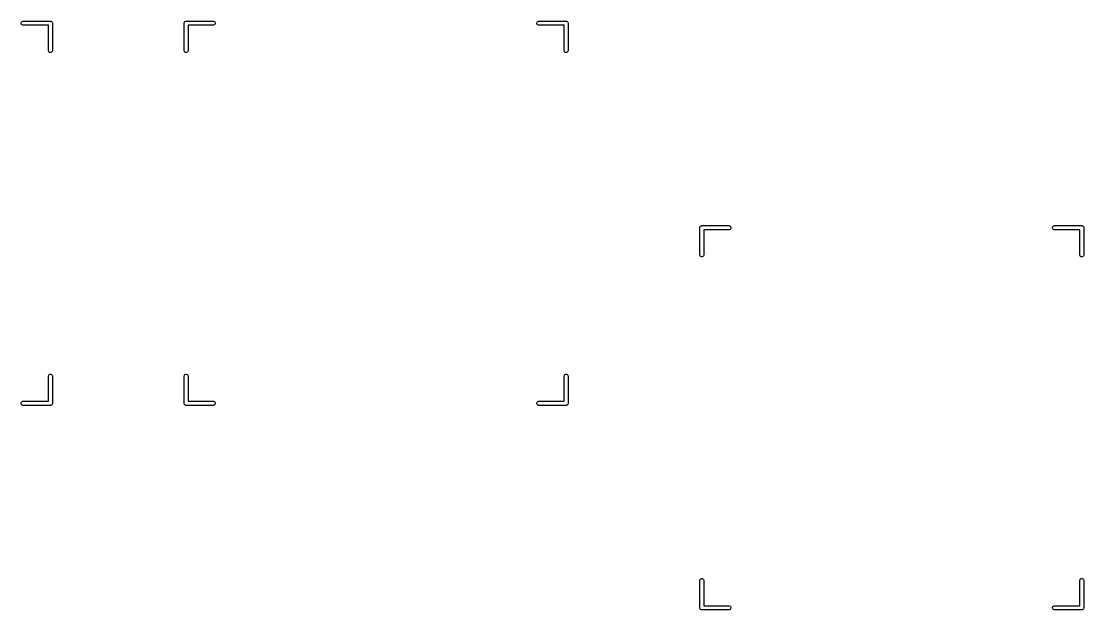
# Model space of a CAD drawing. Extents: x 166.6 to 246.3, y -102 to -72.3.
# Drawn here: x 207.13 to 246.27, y -101.92 to -80.24 of the extents above; entities that cross this region are included whole.
import ezdxf

# ---------------------------------------------------------------- set-up
doc = ezdxf.new("R2010")
doc.units = 0
doc.layers.add('BLACK', color=7, linetype='CONTINUOUS')

msp = doc.modelspace()

# ---------------------------------------------------------------- linework, layer by layer
at = {"layer": 'BLACK', "linetype": 'CONTINUOUS'}
for p, q in [((207.158332, -80.25764), (207.185368, -80.246441)), ((207.185368, -80.246441), (207.2, -80.245)), ((207.2, -80.245), (208.2, -80.245)), ((208.2, -80.245), (208.214632, -80.246441)), ((208.214632, -80.246441), (208.241668, -80.25764)), ((213.158332, -80.25764), (213.185368, -80.246441)), ((213.185368, -80.246441), (213.2, -80.245)), ((213.2, -80.245), (214.2, -80.245)), ((214.2, -80.245), (214.214632, -80.246441)), ((214.214632, -80.246441), (214.241668, -80.25764)), ((226.158332, -80.25764), (226.185368, -80.246441)), ((226.185368, -80.246441), (226.2, -80.245)), ((226.2, -80.245), (227.2, -80.245)), ((227.2, -80.245), (227.214632, -80.246441)), ((227.214632, -80.246441), (227.241668, -80.25764)), ((207.126441, -80.305368), (207.13764, -80.278332)), ((207.126441, -80.334632), (207.126441, -80.305368)), ((207.13764, -80.361668), (207.126441, -80.334632)), ((207.13764, -80.278332), (207.158332, -80.25764)), ((207.158332, -80.38236), (207.13764, -80.361668)), ((207.185368, -80.393559), (207.158332, -80.38236)), ((207.2, -80.395), (207.185368, -80.393559)), ((208.125, -80.395), (207.2, -80.395)), ((208.125, -81.32), (208.125, -80.395)), ((208.241668, -80.25764), (208.26236, -80.278332)), ((208.26236, -80.278332), (208.273559, -80.305368)), ((208.273559, -80.305368), (208.275, -80.32)), ((208.275, -80.32), (208.275, -81.32)), ((213.125, -80.32), (213.126441, -80.305368)), ((213.125, -81.32), (213.125, -80.32)), ((213.126441, -80.305368), (213.13764, -80.278332)), ((213.13764, -80.278332), (213.158332, -80.25764)), ((214.2, -80.395), (213.275, -80.395)), ((213.275, -80.395), (213.275, -81.32)), ((214.214632, -80.393559), (214.2, -80.395)), ((214.241668, -80.38236), (214.214632, -80.393559)), ((214.241668, -80.25764), (214.26236, -80.278332)), ((214.26236, -80.361668), (214.241668, -80.38236)), ((214.26236, -80.278332), (214.273559, -80.305368)), ((214.273559, -80.334632), (214.26236, -80.361668)), ((214.273559, -80.305368), (214.273559, -80.334632)), ((226.126441, -80.305368), (226.13764, -80.278332)), ((226.126441, -80.334632), (226.126441, -80.305368)), ((226.13764, -80.361668), (226.126441, -80.334632)), ((226.13764, -80.278332), (226.158332, -80.25764)), ((226.158332, -80.38236), (226.13764, -80.361668)), ((226.185368, -80.393559), (226.158332, -80.38236)), ((226.2, -80.395), (226.185368, -80.393559)), ((227.125, -80.395), (226.2, -80.395)), ((227.125, -81.32), (227.125, -80.395)), ((227.241668, -80.25764), (227.26236, -80.278332)), ((227.26236, -80.278332), (227.273559, -80.305368)), ((227.273559, -80.305368), (227.275, -80.32)), ((227.275, -80.32), (227.275, -81.32)), ((208.126441, -81.334632), (208.125, -81.32)), ((208.13764, -81.361668), (208.126441, -81.334632)), ((208.158332, -81.38236), (208.13764, -81.361668)), ((208.185368, -81.393559), (208.158332, -81.38236)), ((208.214632, -81.393559), (208.185368, -81.393559)), ((208.241668, -81.38236), (208.214632, -81.393559)), ((208.26236, -81.361668), (208.241668, -81.38236)), ((208.273559, -81.334632), (208.26236, -81.361668)), ((208.275, -81.32), (208.273559, -81.334632)), ((213.126441, -81.334632), (213.125, -81.32)), ((213.13764, -81.361668), (213.126441, -81.334632)), ((213.158332, -81.38236), (213.13764, -81.361668)), ((213.185368, -81.393559), (213.158332, -81.38236)), ((213.214632, -81.393559), (213.185368, -81.393559)), ((213.241668, -81.38236), (213.214632, -81.393559)), ((213.26236, -81.361668), (213.241668, -81.38236)), ((213.273559, -81.334632), (213.26236, -81.361668)), ((213.275, -81.32), (213.273559, -81.334632)), ((227.126441, -81.334632), (227.125, -81.32)), ((227.13764, -81.361668), (227.126441, -81.334632)), ((227.158332, -81.38236), (227.13764, -81.361668)), ((227.185368, -81.393559), (227.158332, -81.38236)), ((227.214632, -81.393559), (227.185368, -81.393559)), ((227.241668, -81.38236), (227.214632, -81.393559)), ((227.26236, -81.361668), (227.241668, -81.38236)), ((227.273559, -81.334632), (227.26236, -81.361668)), ((227.275, -81.32), (227.273559, -81.334632)), ((232.125, -87.85), (232.126441, -87.835368)), ((232.125, -88.85), (232.125, -87.85)), ((232.126441, -87.835368), (232.13764, -87.808332)), ((232.13764, -87.808332), (232.158332, -87.78764)), ((232.158332, -87.78764), (232.185368, -87.776441)), ((232.185368, -87.776441), (232.2, -87.775)), ((232.2, -87.775), (233.2, -87.775)), ((233.2, -87.925), (232.275, -87.925)), ((232.275, -87.925), (232.275, -88.85)), ((233.2, -87.775), (233.214632, -87.776441)), ((233.214632, -87.923559), (233.2, -87.925)), ((233.214632, -87.776441), (233.241668, -87.78764)), ((233.241668, -87.91236), (233.214632, -87.923559)), ((233.241668, -87.78764), (233.26236, -87.808332)), ((233.26236, -87.891668), (233.241668, -87.91236)), ((233.26236, -87.808332), (233.273559, -87.835368)), ((233.273559, -87.864632), (233.26236, -87.891668)), ((233.273559, -87.835368), (233.273559, -87.864632)), ((245.126441, -87.835368), (245.13764, -87.808332)), ((245.126441, -87.864632), (245.126441, -87.835368)), ((245.13764, -87.891668), (245.126441, -87.864632)), ((245.13764, -87.808332), (245.158332, -87.78764)), ((245.158332, -87.91236), (245.13764, -87.891668)), ((245.158332, -87.78764), (245.185368, -87.776441)), ((245.185368, -87.923559), (245.158332, -87.91236)), ((245.185368, -87.776441), (245.2, -87.775)), ((245.2, -87.925), (245.185368, -87.923559)), ((245.2, -87.775), (246.2, -87.775)), ((246.125, -87.925), (245.2, -87.925)), ((246.125, -88.85), (246.125, -87.925)), ((246.2, -87.775), (246.214632, -87.776441)), ((246.214632, -87.776441), (246.241668, -87.78764)), ((246.241668, -87.78764), (246.26236, -87.808332)), ((246.26236, -87.808332), (246.273559, -87.835368)), ((246.273559, -87.835368), (246.275, -87.85)), ((246.275, -87.85), (246.275, -88.85)), ((232.126441, -88.864632), (232.125, -88.85)), ((232.13764, -88.891668), (232.126441, -88.864632)), ((232.273559, -88.864632), (232.26236, -88.891668)), ((232.275, -88.85), (232.273559, -88.864632)), ((246.126441, -88.864632), (246.125, -88.85)), ((246.13764, -88.891668), (246.126441, -88.864632)), ((246.273559, -88.864632), (246.26236, -88.891668)), ((246.275, -88.85), (246.273559, -88.864632)), ((232.158332, -88.91236), (232.13764, -88.891668)), ((232.185368, -88.923559), (232.158332, -88.91236)), ((232.214632, -88.923559), (232.185368, -88.923559)), ((232.241668, -88.91236), (232.214632, -88.923559)), ((232.26236, -88.891668), (232.241668, -88.91236)), ((246.158332, -88.91236), (246.13764, -88.891668)), ((246.185368, -88.923559), (246.158332, -88.91236)), ((246.214632, -88.923559), (246.185368, -88.923559)), ((246.241668, -88.91236), (246.214632, -88.923559)), ((246.26236, -88.891668), (246.241668, -88.91236)), ((208.125, -93.32), (208.126441, -93.305368)), ((208.125, -94.245), (208.125, -93.32)), ((208.126441, -93.305368), (208.13764, -93.278332)), ((208.13764, -93.278332), (208.158332, -93.25764)), ((208.158332, -93.25764), (208.185368, -93.246441)), ((208.185368, -93.246441), (208.214632, -93.246441)), ((208.214632, -93.246441), (208.241668, -93.25764)), ((208.241668, -93.25764), (208.26236, -93.278332)), ((208.26236, -93.278332), (208.273559, -93.305368)), ((208.273559, -93.305368), (208.275, -93.32)), ((208.275, -93.32), (208.275, -94.32)), ((213.125, -93.32), (213.126441, -93.305368)), ((213.125, -94.32), (213.125, -93.32)), ((213.126441, -93.305368), (213.13764, -93.278332)), ((213.13764, -93.278332), (213.158332, -93.25764)), ((213.158332, -93.25764), (213.185368, -93.246441)), ((213.185368, -93.246441), (213.214632, -93.246441)), ((213.214632, -93.246441), (213.241668, -93.25764)), ((213.241668, -93.25764), (213.26236, -93.278332)), ((213.26236, -93.278332), (213.273559, -93.305368)), ((213.273559, -93.305368), (213.275, -93.32)), ((213.275, -93.32), (213.275, -94.245)), ((227.125, -93.32), (227.126441, -93.305368)), ((227.125, -94.245), (227.125, -93.32)), ((227.126441, -93.305368), (227.13764, -93.278332)), ((227.13764, -93.278332), (227.158332, -93.25764)), ((227.158332, -93.25764), (227.185368, -93.246441)), ((227.185368, -93.246441), (227.214632, -93.246441)), ((227.214632, -93.246441), (227.241668, -93.25764)), ((227.241668, -93.25764), (227.26236, -93.278332)), ((227.26236, -93.278332), (227.273559, -93.305368)), ((227.273559, -93.305368), (227.275, -93.32)), ((227.275, -93.32), (227.275, -94.32)), ((207.126441, -94.305368), (207.13764, -94.278332)), ((207.126441, -94.334632), (207.126441, -94.305368)), ((207.13764, -94.361668), (207.126441, -94.334632)), ((207.13764, -94.278332), (207.158332, -94.25764)), ((207.158332, -94.25764), (207.185368, -94.246441)), ((207.185368, -94.246441), (207.2, -94.245)), ((207.2, -94.245), (208.125, -94.245)), ((208.273559, -94.334632), (208.26236, -94.361668)), ((208.275, -94.32), (208.273559, -94.334632)), ((213.126441, -94.334632), (213.125, -94.32)), ((213.13764, -94.361668), (213.126441, -94.334632)), ((213.275, -94.245), (214.2, -94.245)), ((214.2, -94.245), (214.214632, -94.246441)), ((214.214632, -94.246441), (214.241668, -94.25764)), ((214.241668, -94.25764), (214.26236, -94.278332)), ((214.26236, -94.278332), (214.273559, -94.305368)), ((214.273559, -94.334632), (214.26236, -94.361668)), ((214.273559, -94.305368), (214.273559, -94.334632)), ((226.126441, -94.305368), (226.13764, -94.278332)), ((226.126441, -94.334632), (226.126441, -94.305368)), ((226.13764, -94.361668), (226.126441, -94.334632)), ((226.13764, -94.278332), (226.158332, -94.25764)), ((226.158332, -94.25764), (226.185368, -94.246441)), ((226.185368, -94.246441), (226.2, -94.245)), ((226.2, -94.245), (227.125, -94.245)), ((227.273559, -94.334632), (227.26236, -94.361668)), ((227.275, -94.32), (227.273559, -94.334632)), ((207.158332, -94.38236), (207.13764, -94.361668)), ((207.185368, -94.393559), (207.158332, -94.38236)), ((207.2, -94.395), (207.185368, -94.393559)), ((208.2, -94.395), (207.2, -94.395)), ((208.214632, -94.393559), (208.2, -94.395)), ((208.241668, -94.38236), (208.214632, -94.393559)), ((208.26236, -94.361668), (208.241668, -94.38236)), ((213.158332, -94.38236), (213.13764, -94.361668)), ((213.185368, -94.393559), (213.158332, -94.38236)), ((213.2, -94.395), (213.185368, -94.393559)), ((214.2, -94.395), (213.2, -94.395)), ((214.214632, -94.393559), (214.2, -94.395)), ((214.241668, -94.38236), (214.214632, -94.393559)), ((214.26236, -94.361668), (214.241668, -94.38236)), ((226.158332, -94.38236), (226.13764, -94.361668)), ((226.185368, -94.393559), (226.158332, -94.38236)), ((226.2, -94.395), (226.185368, -94.393559)), ((227.2, -94.395), (226.2, -94.395)), ((227.214632, -94.393559), (227.2, -94.395)), ((227.241668, -94.38236), (227.214632, -94.393559)), ((227.26236, -94.361668), (227.241668, -94.38236)), ((232.125, -100.85), (232.126441, -100.835368)), ((232.125, -101.85), (232.125, -100.85)), ((232.126441, -100.835368), (232.13764, -100.808332)), ((232.13764, -100.808332), (232.158332, -100.78764)), ((232.158332, -100.78764), (232.185368, -100.776441)), ((232.185368, -100.776441), (232.214632, -100.776441)), ((232.214632, -100.776441), (232.241668, -100.78764)), ((232.241668, -100.78764), (232.26236, -100.808332)), ((232.26236, -100.808332), (232.273559, -100.835368)), ((232.273559, -100.835368), (232.275, -100.85)), ((232.275, -100.85), (232.275, -101.775)), ((246.125, -100.85), (246.126441, -100.835368)), ((246.125, -101.775), (246.125, -100.85)), ((246.126441, -100.835368), (246.13764, -100.808332)), ((246.13764, -100.808332), (246.158332, -100.78764)), ((246.158332, -100.78764), (246.185368, -100.776441)), ((246.185368, -100.776441), (246.214632, -100.776441)), ((246.214632, -100.776441), (246.241668, -100.78764)), ((246.241668, -100.78764), (246.26236, -100.808332)), ((246.26236, -100.808332), (246.273559, -100.835368)), ((246.273559, -100.835368), (246.275, -100.85)), ((246.275, -100.85), (246.275, -101.85)), ((232.275, -101.775), (233.2, -101.775)), ((233.2, -101.775), (233.214632, -101.776441)), ((233.214632, -101.776441), (233.241668, -101.78764)), ((245.158332, -101.78764), (245.185368, -101.776441)), ((245.185368, -101.776441), (245.2, -101.775)), ((245.2, -101.775), (246.125, -101.775)), ((232.126441, -101.864632), (232.125, -101.85)), ((232.13764, -101.891668), (232.126441, -101.864632)), ((232.158332, -101.91236), (232.13764, -101.891668)), ((232.185368, -101.923559), (232.158332, -101.91236)), ((232.2, -101.925), (232.185368, -101.923559)), ((233.2, -101.925), (232.2, -101.925)), ((233.214632, -101.923559), (233.2, -101.925)), ((233.241668, -101.91236), (233.214632, -101.923559)), ((233.241668, -101.78764), (233.26236, -101.808332)), ((233.26236, -101.891668), (233.241668, -101.91236)), ((233.26236, -101.808332), (233.273559, -101.835368)), ((233.273559, -101.864632), (233.26236, -101.891668)), ((233.273559, -101.835368), (233.273559, -101.864632)), ((245.126441, -101.835368), (245.13764, -101.808332)), ((245.126441, -101.864632), (245.126441, -101.835368)), ((245.13764, -101.891668), (245.126441, -101.864632)), ((245.13764, -101.808332), (245.158332, -101.78764)), ((245.158332, -101.91236), (245.13764, -101.891668)), ((245.185368, -101.923559), (245.158332, -101.91236)), ((245.2, -101.925), (245.185368, -101.923559)), ((246.2, -101.925), (245.2, -101.925)), ((246.214632, -101.923559), (246.2, -101.925)), ((246.241668, -101.91236), (246.214632, -101.923559)), ((246.26236, -101.891668), (246.241668, -101.91236)), ((246.273559, -101.864632), (246.26236, -101.891668)), ((246.275, -101.85), (246.273559, -101.864632))]:
    msp.add_line(p, q, dxfattribs=at)

doc.saveas('drawing.dxf')
